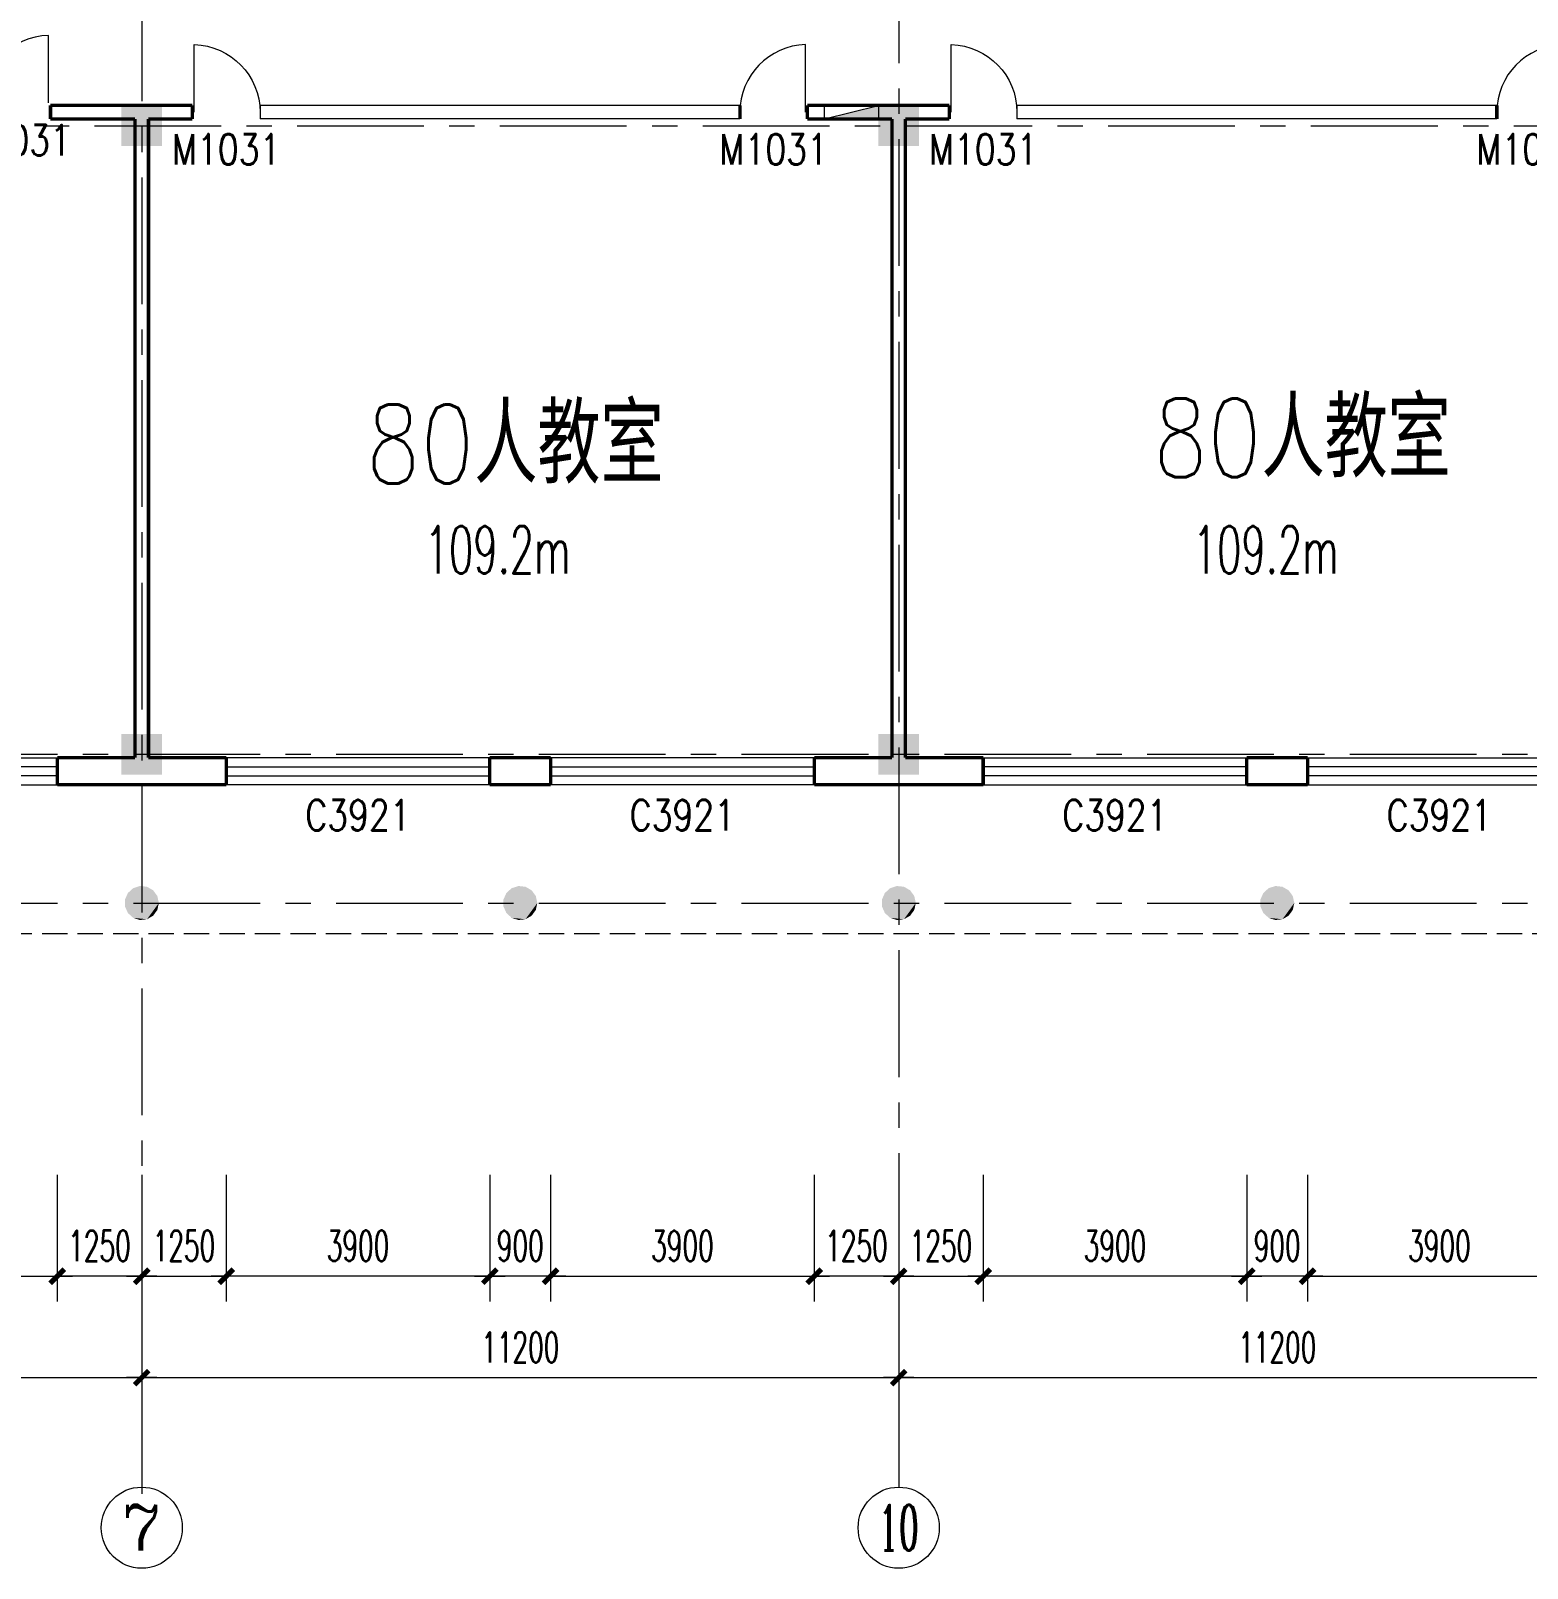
# Model space of a CAD drawing. Extents: x 1575758 to 1999219, y -897052 to -636879.
# Drawn here: x 1929906 to 1952048, y -720350 to -697603 of the extents above; entities that cross this region are included whole.
import ezdxf
from ezdxf.enums import TextEntityAlignment as Align

# ---------------------------------------------------------------- set-up
doc = ezdxf.new("R2010")
doc.units = 0
doc.header["$LTSCALE"] = 1500
doc.header["$MEASUREMENT"] = 0
doc.linetypes.add('CENTER', pattern=[2, 1.25, -0.25, 0.25, -0.25])
doc.linetypes.add('DASH', pattern=[0.35, 0.25, -0.1])
doc.layers.get('0').update_dxf_attribs({"linetype": 'CONTINUOUS', "lineweight": 5})
doc.layers.get('DEFPOINTS').update_dxf_attribs({"linetype": 'CONTINUOUS', "lineweight": 5})
for name, color, linetype, lineweight in [('AXIS', 7, 'CONTINUOUS', 5), ('AXIS_TEXT', 7, 'CONTINUOUS', 5), ('COLUMN', 7, 'CONTINUOUS', 5), ('DOTE', 7, 'CENTER', 5), ('PUB_DIM', 7, 'CONTINUOUS', 5), ('U型玻璃', 7, 'CONTINUOUS', 5), ('WALL', 7, 'CONTINUOUS', 5), ('WINDOW', 7, 'CONTINUOUS', 0), ('WINDOW_TEXT', 7, 'CONTINUOUS', 5), ('我的', 7, 'CONTINUOUS', 5), ('消火栓', 7, 'CONTINUOUS', 5), ('虚线', 7, 'DASH', 5)]:
    doc.layers.add(name, color=color, linetype=linetype, lineweight=lineweight)
doc.styles.add('_SIMPLEX', font='SIMPLEX.shx', dxfattribs={"width": 0.6})
doc.styles.add('COMPLEX', font='COMPLEX')
doc.styles.add('DIM_FONT', font='romans.shx', dxfattribs={"width": 0.6})
doc.styles.add('H1', font='romans.shx', dxfattribs={"width": 1.2, "bigfont": 'hztxt.shx'})
doc.styles.add('SIMPLEX', font='SIMPLEX.SHX', dxfattribs={"width": 0.6})
doc.dimstyles.new('NORMAL', dxfattribs={"dimscale": 1.5, "dimtxt": 300, "dimasz": 1, "dimexe": 250, "dimexo": 300, "dimgap": 150, "dimtad": 1, "dimdec": 0, "dimdsep": 46, "dimtxsty": 'DIM_FONT', "dimblk1": '_DIMX', "dimblk2": '_DIMX', "dimsah": 1, "dimcen": 2.5, "dimdle": 0.3, "dimclrd": 256, "dimclre": 256, "dimclrt": 256, "dimadec": 0, "dimazin": 0, "dimtfac": 1, "dimtdec": 0, "dimtix": 1, "dimtmove": 2, "dimatfit": 3, "dimldrblk": '_DIMX', "dimfxl": 1, "dimtvp": 1, "dimtolj": 1, "dimtzin": 0, "dimlwd": -1, "dimlwe": -1, "dimarcsym": 0})

# ---------------------------------------------------------------- blocks, each defined once
blk = doc.blocks.new('_FZH')
blk.add_solid([(0.5, -0.5), (-0.5, -0.5), (0.5, 0.5), (-0.5, 0.5)])
blk = doc.blocks.new('M_A2ZXL')
blk.add_line((-0.472, 0), (-0.472, -1))
blk.add_arc((-0.5, 0), 1, 271.6231, 0)
blk = doc.blocks.new('M_S2RKC')
for points in [[(-0.053, 0.503), (0.156, -0.481), (-0.253, 0.438), (-0.409, 0.297)], [(0.338, 0.376), (0.156, -0.481), (0.156, 0.481), (-0.053, 0.503)], [(-0.409, 0.297), (0.156, -0.481), (-0.495, 0.105), (-0.495, -0.105)], [(0.506, 0), (0.156, -0.481), (0.462, 0.206), (0.338, 0.376)], [(0.462, -0.206), (0.338, -0.376), (0.506, 0), (0.156, -0.481)], [(-0.495, -0.105), (0.156, -0.481), (-0.409, -0.297), (-0.253, -0.438)], [(-0.253, -0.438), (0.156, -0.481), (-0.053, -0.503)]]:
    blk.add_solid(points)
blk = doc.blocks.new('_WBLK')
for p, q in [((-0.5, 0.5), (0.5, 0.5)), ((0.5, 0.1667), (-0.5, 0.1667)), ((0.5, -0.1667), (-0.5, -0.1667)), ((-0.5, -0.5), (0.5, -0.5))]:
    blk.add_line(p, q)
at = {"layer": 'WINDOW_TEXT', "style": 'SIMPLEX', "flags": 9}
blk.add_attdef('A', text='', height=1, dxfattribs=at).set_placement((0, 1.5), align=Align.MIDDLE)
blk = doc.blocks.new('A$C68C06AB7')
at = {"layer": '消火栓'}
blk.add_hatch(color=256, dxfattribs=at).paths.add_polyline_path([(800, 200), (0, 200), (800, 0)])
blk.add_line((0, 200), (800, 0), dxfattribs=at)
blk.add_lwpolyline([(0, 200), (0, 0), (800, 0), (800, 200)], close=True, dxfattribs=at)
blk = doc.blocks.new('_DIMX')
blk.add_line((-150, 0), (150, 0))
at = {"const_width": 50}
blk.add_lwpolyline([(-70, -70), (70, 70)], dxfattribs=at)
blk = doc.blocks.new('*D1275')
at = {"layer": 'AXIS'}
for p, q in [((1920348, -714530), (1920348, -717905)), ((1931548, -714530), (1931548, -717905)), ((1920349, -717530), (1931546, -717530))]:
    blk.add_line(p, q, dxfattribs=at)
at = {"layer": 'DEFPOINTS', "color": 0, "lineweight": 5}
for p in [(1920348, -714080), (1931548, -714080), (1931548, -717530)]:
    blk.add_point(p, dxfattribs=at)
at = {"layer": 'AXIS', "xscale": 1.5, "yscale": 1.5, "zscale": 1.5, "rotation": 180}
blk.add_blockref('_DIMX', (1920348, -717530), dxfattribs=at)
at = {"layer": 'AXIS', "xscale": 1.5, "yscale": 1.5, "zscale": 1.5}
blk.add_blockref('_DIMX', (1931548, -717530), dxfattribs=at)
at = {"layer": 'AXIS', "insert": (1925948, -717080), "char_height": 450, "attachment_point": 5, "style": 'DIM_FONT'}
blk.add_mtext('\\A1;11200', dxfattribs=at)
blk = doc.blocks.new('*D1276')
at = {"layer": 'AXIS'}
for p, q in [((1931548, -714530), (1931548, -717905)), ((1942748, -714530), (1942748, -717905)), ((1931549, -717530), (1942746, -717530))]:
    blk.add_line(p, q, dxfattribs=at)
at = {"layer": 'DEFPOINTS', "color": 0, "lineweight": 5}
for p in [(1931548, -714080), (1942748, -714080), (1942748, -717530)]:
    blk.add_point(p, dxfattribs=at)
at = {"layer": 'AXIS', "xscale": 1.5, "yscale": 1.5, "zscale": 1.5, "rotation": 180}
blk.add_blockref('_DIMX', (1931548, -717530), dxfattribs=at)
at = {"layer": 'AXIS', "xscale": 1.5, "yscale": 1.5, "zscale": 1.5}
blk.add_blockref('_DIMX', (1942748, -717530), dxfattribs=at)
at = {"layer": 'AXIS', "insert": (1937148, -717080), "char_height": 450, "attachment_point": 5, "style": 'DIM_FONT'}
blk.add_mtext('\\A1;11200', dxfattribs=at)
blk = doc.blocks.new('*D1277')
at = {"layer": 'AXIS'}
for p, q in [((1942748, -714530), (1942748, -717905)), ((1953948, -714530), (1953948, -717905)), ((1942749, -717530), (1953946, -717530))]:
    blk.add_line(p, q, dxfattribs=at)
at = {"layer": 'DEFPOINTS', "color": 0, "lineweight": 5}
for p in [(1942748, -714080), (1953948, -714080), (1953948, -717530)]:
    blk.add_point(p, dxfattribs=at)
at = {"layer": 'AXIS', "xscale": 1.5, "yscale": 1.5, "zscale": 1.5, "rotation": 180}
blk.add_blockref('_DIMX', (1942748, -717530), dxfattribs=at)
at = {"layer": 'AXIS', "xscale": 1.5, "yscale": 1.5, "zscale": 1.5}
blk.add_blockref('_DIMX', (1953948, -717530), dxfattribs=at)
at = {"layer": 'AXIS', "insert": (1948348, -717080), "char_height": 450, "attachment_point": 5, "style": 'DIM_FONT'}
blk.add_mtext('\\A1;11200', dxfattribs=at)
blk = doc.blocks.new('_AXISO')
blk.add_circle((0, 0), 0.5)
at = {"layer": 'AXIS_TEXT', "style": 'COMPLEX', "width": 1.041667}
blk.add_attdef('A', text='', height=0.56, dxfattribs=at).set_placement((-0.25, -0.28), (0.25, -0.28), align=Align.FIT)
blk = doc.blocks.new('*D1301')
at = {"layer": 'DEFPOINTS', "color": 0, "lineweight": 5}
for p in [(1926398, -714080), (1930298, -714080), (1930298, -716030)]:
    blk.add_point(p, dxfattribs=at)
at = {"layer": 'PUB_DIM'}
for p, q in [((1926398, -714530), (1926398, -716405)), ((1930298, -714530), (1930298, -716405)), ((1926399, -716030), (1930296, -716030))]:
    blk.add_line(p, q, dxfattribs=at)
at = {"layer": 'PUB_DIM', "xscale": 1.5, "yscale": 1.5, "zscale": 1.5, "rotation": 180}
blk.add_blockref('_DIMX', (1926398, -716030), dxfattribs=at)
at = {"layer": 'PUB_DIM', "xscale": 1.5, "yscale": 1.5, "zscale": 1.5}
blk.add_blockref('_DIMX', (1930298, -716030), dxfattribs=at)
at = {"layer": 'PUB_DIM', "insert": (1928348, -715580), "char_height": 450, "attachment_point": 5, "style": 'DIM_FONT'}
blk.add_mtext('\\A1;3900', dxfattribs=at)
blk = doc.blocks.new('*D1304')
at = {"layer": 'DEFPOINTS', "color": 0, "lineweight": 5}
for p in [(1937598, -714080), (1941498, -714080), (1941498, -716030)]:
    blk.add_point(p, dxfattribs=at)
at = {"layer": 'PUB_DIM'}
for p, q in [((1937598, -714530), (1937598, -716405)), ((1941498, -714530), (1941498, -716405)), ((1937599, -716030), (1941496, -716030))]:
    blk.add_line(p, q, dxfattribs=at)
at = {"layer": 'PUB_DIM', "xscale": 1.5, "yscale": 1.5, "zscale": 1.5, "rotation": 180}
blk.add_blockref('_DIMX', (1937598, -716030), dxfattribs=at)
at = {"layer": 'PUB_DIM', "xscale": 1.5, "yscale": 1.5, "zscale": 1.5}
blk.add_blockref('_DIMX', (1941498, -716030), dxfattribs=at)
at = {"layer": 'PUB_DIM', "insert": (1939548, -715580), "char_height": 450, "attachment_point": 5, "style": 'DIM_FONT'}
blk.add_mtext('\\A1;3900', dxfattribs=at)
blk = doc.blocks.new('*D1305')
at = {"layer": 'DEFPOINTS', "color": 0, "lineweight": 5}
for p in [(1936698, -714080), (1937598, -714080), (1936698, -716030)]:
    blk.add_point(p, dxfattribs=at)
at = {"layer": 'PUB_DIM'}
for p, q in [((1936698, -714530), (1936698, -716405)), ((1937598, -714530), (1937598, -716405)), ((1936696, -716030), (1936695, -716030)), ((1937598, -716030), (1936698, -716030)), ((1937599, -716030), (1937601, -716030))]:
    blk.add_line(p, q, dxfattribs=at)
at = {"layer": 'PUB_DIM', "xscale": 1.5, "yscale": 1.5, "zscale": 1.5}
for p, rotation in [((1936698, -716030), 359.9999999999852), ((1937598, -716030), 179.9999999999851)]:
    blk.add_blockref('_DIMX', p, dxfattribs=dict(at, rotation=rotation))
at = {"layer": 'PUB_DIM', "insert": (1937148, -715580), "char_height": 450, "attachment_point": 5, "style": 'DIM_FONT'}
blk.add_mtext('\\A1;900', dxfattribs=at)
blk = doc.blocks.new('*D1306')
at = {"layer": 'DEFPOINTS', "color": 0, "lineweight": 5}
for p in [(1932798, -714080), (1936698, -714080), (1932798, -716030)]:
    blk.add_point(p, dxfattribs=at)
at = {"layer": 'PUB_DIM'}
for p, q in [((1932798, -714530), (1932798, -716405)), ((1936698, -714530), (1936698, -716405)), ((1936696, -716030), (1932799, -716030))]:
    blk.add_line(p, q, dxfattribs=at)
at = {"layer": 'PUB_DIM', "xscale": 1.5, "yscale": 1.5, "zscale": 1.5}
for p, rotation in [((1932798, -716030), 179.9999999999966), ((1936698, -716030), 359.9999999999966)]:
    blk.add_blockref('_DIMX', p, dxfattribs=dict(at, rotation=rotation))
at = {"layer": 'PUB_DIM', "insert": (1934748, -715580), "char_height": 450, "attachment_point": 5, "style": 'DIM_FONT'}
blk.add_mtext('\\A1;3900', dxfattribs=at)
blk = doc.blocks.new('*D1307')
at = {"layer": 'DEFPOINTS', "color": 0, "lineweight": 5}
for p in [(1948798, -714080), (1952698, -714080), (1952698, -716030)]:
    blk.add_point(p, dxfattribs=at)
at = {"layer": 'PUB_DIM'}
for p, q in [((1948798, -714530), (1948798, -716405)), ((1952698, -714530), (1952698, -716405)), ((1948799, -716030), (1952696, -716030))]:
    blk.add_line(p, q, dxfattribs=at)
at = {"layer": 'PUB_DIM', "xscale": 1.5, "yscale": 1.5, "zscale": 1.5, "rotation": 180}
blk.add_blockref('_DIMX', (1948798, -716030), dxfattribs=at)
at = {"layer": 'PUB_DIM', "xscale": 1.5, "yscale": 1.5, "zscale": 1.5}
blk.add_blockref('_DIMX', (1952698, -716030), dxfattribs=at)
at = {"layer": 'PUB_DIM', "insert": (1950748, -715580), "char_height": 450, "attachment_point": 5, "style": 'DIM_FONT'}
blk.add_mtext('\\A1;3900', dxfattribs=at)
blk = doc.blocks.new('*D1308')
at = {"layer": 'DEFPOINTS', "color": 0, "lineweight": 5}
for p in [(1947898, -714080), (1948798, -714080), (1947898, -716030)]:
    blk.add_point(p, dxfattribs=at)
at = {"layer": 'PUB_DIM'}
for p, q in [((1947898, -714530), (1947898, -716405)), ((1948798, -714530), (1948798, -716405)), ((1947896, -716030), (1947895, -716030)), ((1948798, -716030), (1947898, -716030)), ((1948799, -716030), (1948801, -716030))]:
    blk.add_line(p, q, dxfattribs=at)
at = {"layer": 'PUB_DIM', "xscale": 1.5, "yscale": 1.5, "zscale": 1.5}
for p, rotation in [((1947898, -716030), 359.9999999999852), ((1948798, -716030), 179.9999999999851)]:
    blk.add_blockref('_DIMX', p, dxfattribs=dict(at, rotation=rotation))
at = {"layer": 'PUB_DIM', "insert": (1948348, -715580), "char_height": 450, "attachment_point": 5, "style": 'DIM_FONT'}
blk.add_mtext('\\A1;900', dxfattribs=at)
blk = doc.blocks.new('*D1309')
at = {"layer": 'DEFPOINTS', "color": 0, "lineweight": 5}
for p in [(1943998, -714080), (1947898, -714080), (1943998, -716030)]:
    blk.add_point(p, dxfattribs=at)
at = {"layer": 'PUB_DIM'}
for p, q in [((1943998, -714530), (1943998, -716405)), ((1947898, -714530), (1947898, -716405)), ((1947896, -716030), (1943999, -716030))]:
    blk.add_line(p, q, dxfattribs=at)
at = {"layer": 'PUB_DIM', "xscale": 1.5, "yscale": 1.5, "zscale": 1.5}
for p, rotation in [((1943998, -716030), 179.9999999999966), ((1947898, -716030), 359.9999999999966)]:
    blk.add_blockref('_DIMX', p, dxfattribs=dict(at, rotation=rotation))
at = {"layer": 'PUB_DIM', "insert": (1945948, -715580), "char_height": 450, "attachment_point": 5, "style": 'DIM_FONT'}
blk.add_mtext('\\A1;3900', dxfattribs=at)
blk = doc.blocks.new('*D1321')
at = {"layer": 'DEFPOINTS', "color": 0, "lineweight": 5}
for p in [(1930298, -714080), (1931548, -714080), (1930298, -716030)]:
    blk.add_point(p, dxfattribs=at)
at = {"layer": 'PUB_DIM'}
for p, q in [((1930298, -714530), (1930298, -716405)), ((1931548, -714530), (1931548, -716405)), ((1930296, -716030), (1930295, -716030)), ((1931548, -716030), (1930298, -716030)), ((1931549, -716030), (1931551, -716030))]:
    blk.add_line(p, q, dxfattribs=at)
at = {"layer": 'PUB_DIM', "xscale": 1.5, "yscale": 1.5, "zscale": 1.5}
for p, rotation in [((1930298, -716030), 359.9999999999893), ((1931548, -716030), 179.9999999999893)]:
    blk.add_blockref('_DIMX', p, dxfattribs=dict(at, rotation=rotation))
at = {"layer": 'PUB_DIM', "insert": (1930923, -715580), "char_height": 450, "attachment_point": 5, "style": 'DIM_FONT'}
blk.add_mtext('\\A1;1250', dxfattribs=at)
blk = doc.blocks.new('*D1322')
at = {"layer": 'DEFPOINTS', "color": 0, "lineweight": 5}
for p in [(1931548, -714080), (1932798, -714080), (1932798, -716030)]:
    blk.add_point(p, dxfattribs=at)
at = {"layer": 'PUB_DIM'}
for p, q in [((1931548, -714530), (1931548, -716405)), ((1932798, -714530), (1932798, -716405)), ((1931546, -716030), (1931545, -716030)), ((1931548, -716030), (1932798, -716030)), ((1932799, -716030), (1932801, -716030))]:
    blk.add_line(p, q, dxfattribs=at)
at = {"layer": 'PUB_DIM', "xscale": 1.5, "yscale": 1.5, "zscale": 1.5}
blk.add_blockref('_DIMX', (1931548, -716030), dxfattribs=at)
at = {"layer": 'PUB_DIM', "xscale": 1.5, "yscale": 1.5, "zscale": 1.5, "rotation": 180}
blk.add_blockref('_DIMX', (1932798, -716030), dxfattribs=at)
at = {"layer": 'PUB_DIM', "insert": (1932173, -715580), "char_height": 450, "attachment_point": 5, "style": 'DIM_FONT'}
blk.add_mtext('\\A1;1250', dxfattribs=at)
blk = doc.blocks.new('*D1323')
at = {"layer": 'DEFPOINTS', "color": 0, "lineweight": 5}
for p in [(1941498, -714080), (1942748, -714080), (1941498, -716030)]:
    blk.add_point(p, dxfattribs=at)
at = {"layer": 'PUB_DIM'}
for p, q in [((1941498, -714530), (1941498, -716405)), ((1942748, -714530), (1942748, -716405)), ((1941496, -716030), (1941495, -716030)), ((1942748, -716030), (1941498, -716030)), ((1942749, -716030), (1942751, -716030))]:
    blk.add_line(p, q, dxfattribs=at)
at = {"layer": 'PUB_DIM', "xscale": 1.5, "yscale": 1.5, "zscale": 1.5}
for p, rotation in [((1941498, -716030), 359.9999999999893), ((1942748, -716030), 179.9999999999893)]:
    blk.add_blockref('_DIMX', p, dxfattribs=dict(at, rotation=rotation))
at = {"layer": 'PUB_DIM', "insert": (1942123, -715580), "char_height": 450, "attachment_point": 5, "style": 'DIM_FONT'}
blk.add_mtext('\\A1;1250', dxfattribs=at)
blk = doc.blocks.new('*D1324')
at = {"layer": 'DEFPOINTS', "color": 0, "lineweight": 5}
for p in [(1942748, -714080), (1943998, -714080), (1943998, -716030)]:
    blk.add_point(p, dxfattribs=at)
at = {"layer": 'PUB_DIM'}
for p, q in [((1942748, -714530), (1942748, -716405)), ((1943998, -714530), (1943998, -716405)), ((1942746, -716030), (1942745, -716030)), ((1942748, -716030), (1943998, -716030)), ((1943999, -716030), (1944001, -716030))]:
    blk.add_line(p, q, dxfattribs=at)
at = {"layer": 'PUB_DIM', "xscale": 1.5, "yscale": 1.5, "zscale": 1.5}
blk.add_blockref('_DIMX', (1942748, -716030), dxfattribs=at)
at = {"layer": 'PUB_DIM', "xscale": 1.5, "yscale": 1.5, "zscale": 1.5, "rotation": 180}
blk.add_blockref('_DIMX', (1943998, -716030), dxfattribs=at)
at = {"layer": 'PUB_DIM', "insert": (1943373, -715580), "char_height": 450, "attachment_point": 5, "style": 'DIM_FONT'}
blk.add_mtext('\\A1;1250', dxfattribs=at)

msp = doc.modelspace()

# ---------------------------------------------------------------- linework, layer by layer
at = {"layer": 'AXIS'}
for p, q in [((1931547.8, -717091.1), (1931547.8, -719150)), ((1942747.8, -717091.1), (1942747.8, -719150))]:
    msp.add_line(p, q, dxfattribs=at)
at = {"layer": 'DOTE'}
for p, q in [((1931547.8, -684772.3), (1931547.8, -719249.1)), ((1942747.8, -696207.9), (1942747.8, -719249.1)), ((1888847.8, -699008), (1973903.2, -699008)), ((1886424.4, -708308), (1973903.2, -708308)), ((1886424.4, -710508), (1973903.2, -710508))]:
    msp.add_line(p, q, dxfattribs=at)
at = {"layer": 'U型玻璃'}
for p, q in [((1933297.8, -698708), (1933297.8, -698908)), ((1940397.8, -698708), (1933297.8, -698708)), ((1944497.8, -698708), (1944497.8, -698908)), ((1951597.8, -698708), (1944497.8, -698708)), ((1940397.8, -698908), (1933297.8, -698908)), ((1951597.8, -698908), (1944497.8, -698908))]:
    msp.add_line(p, q, dxfattribs=at)
at = {"layer": 'U型玻璃', "const_width": 50}
for points in [[(1940397.8, -698708), (1940397.8, -698908)], [(1951597.8, -698708), (1951597.8, -698908)]]:
    msp.add_lwpolyline(points, dxfattribs=at)
at = {"layer": 'WALL', "const_width": 50}
for points in [[(1930197.8, -698708), (1930197.8, -698908)], [(1932297.8, -698708), (1930197.8, -698708)], [(1932297.8, -698708), (1932297.8, -698908)], [(1941397.8, -698708), (1941397.8, -698908)], [(1943497.8, -698708), (1941397.8, -698708)], [(1943497.8, -698708), (1943497.8, -698908)], [(1931447.8, -698908), (1930197.8, -698908)], [(1931447.8, -708358), (1931447.8, -698908)], [(1932297.8, -698908), (1931647.8, -698908)], [(1931647.8, -708358), (1931647.8, -698908)], [(1942647.8, -698908), (1941397.8, -698908)], [(1942647.8, -708358), (1942647.8, -698908)], [(1943497.8, -698908), (1942847.8, -698908)], [(1942847.8, -708358), (1942847.8, -698908)], [(1930297.8, -708758), (1930297.8, -708358)], [(1931447.8, -708358), (1930297.8, -708358)], [(1932797.8, -708358), (1931647.8, -708358)], [(1932797.8, -708758), (1932797.8, -708358)], [(1937597.8, -708358), (1936697.8, -708358)], [(1936697.8, -708758), (1936697.8, -708358)], [(1937597.8, -708758), (1937597.8, -708358)], [(1941497.8, -708758), (1941497.8, -708358)], [(1942647.8, -708358), (1941497.8, -708358)], [(1943997.8, -708358), (1942847.8, -708358)], [(1943997.8, -708758), (1943997.8, -708358)], [(1947897.8, -708758), (1947897.8, -708358)], [(1948797.8, -708358), (1947897.8, -708358)], [(1948797.8, -708758), (1948797.8, -708358)], [(1932797.8, -708758), (1930297.8, -708758)], [(1937597.8, -708758), (1936697.8, -708758)], [(1943997.8, -708758), (1941497.8, -708758)], [(1948797.8, -708758), (1947897.8, -708758)]]:
    msp.add_lwpolyline(points, dxfattribs=at)
at = {"layer": '虚线'}
msp.add_line((1909597.8, -710958), (1969547.8, -710958), dxfattribs=at)

# ---------------------------------------------------------------- block references
at = {"layer": 'AXIS'}
ref = msp.add_blockref('_AXISO', (1931547.8, -719750), dxfattribs=dict(at, xscale=1200, yscale=1200, zscale=1200))
ref.add_attrib('A', '7', dxfattribs={"layer": 'AXIS_TEXT', "height": 672, "style": 'COMPLEX', "width": 1.339286}).set_placement((1931247.8, -720086), (1931847.8, -720086), align=Align.FIT)
ref = msp.add_blockref('_AXISO', (1942747.8, -719750), dxfattribs=dict(at, xscale=1200, yscale=1200, zscale=1200))
ref.add_attrib('A', '10', dxfattribs={"layer": 'AXIS_TEXT', "height": 672, "style": 'COMPLEX', "width": 0.646552}).set_placement((1942447.8, -720086), (1943047.8, -720086), align=Align.FIT)
at = {"layer": 'COLUMN'}
for name, p, xscale, yscale, zscale in [('_FZH', (1931547.8, -699008), 600, 600, 600), ('_FZH', (1942747.8, -699008), 600, 600, 600), ('_FZH', (1931547.8, -708308), 600, 600, 600), ('_FZH', (1942747.8, -708308), 600, 600, 600), ('M_S2RKC', (1931547.8, -710508), 500, 500, 500), ('M_S2RKC', (1937147.8, -710508), 500, 500, 500), ('M_S2RKC', (1942747.8, -710508), 500, 500, 500), ('M_S2RKC', (1948347.8, -710508), 500, 500, 500)]:
    msp.add_blockref(name, p, dxfattribs=dict(at, xscale=xscale, yscale=yscale, zscale=zscale))
at = {"layer": 'WINDOW'}
ref = msp.add_blockref('M_A2ZXL', (1929697.8, -698671.5), dxfattribs=dict(at, xscale=1000, yscale=1000, zscale=1000, rotation=180))
ref.add_attrib('A', 'M1031', dxfattribs={"layer": 'WINDOW_TEXT', "height": 450, "style": '_SIMPLEX', "width": 0.8, "flags": 8}).set_placement((1929697.8, -699221.5, -300246.1), align=Align.MIDDLE)
ref = msp.add_blockref('M_A2ZXL', (1932797.8, -698808), dxfattribs=dict(at, xscale=-1000, yscale=1000, zscale=1000, rotation=180))
ref.add_attrib('A', 'M1031', dxfattribs={"layer": 'WINDOW_TEXT', "height": 450, "style": '_SIMPLEX', "width": 0.8, "flags": 8}).set_placement((1932797.8, -699358, -300246.1), align=Align.MIDDLE)
ref = msp.add_blockref('M_A2ZXL', (1940897.8, -698808), dxfattribs=dict(at, xscale=1000, yscale=1000, zscale=1000, rotation=180))
ref.add_attrib('A', 'M1031', dxfattribs={"layer": 'WINDOW_TEXT', "height": 450, "style": '_SIMPLEX', "width": 0.8, "flags": 8}).set_placement((1940897.8, -699358, -300246.1), align=Align.MIDDLE)
ref = msp.add_blockref('M_A2ZXL', (1943997.8, -698808), dxfattribs=dict(at, xscale=-1000, yscale=1000, zscale=1000, rotation=180))
ref.add_attrib('A', 'M1031', dxfattribs={"layer": 'WINDOW_TEXT', "height": 450, "style": '_SIMPLEX', "width": 0.8, "flags": 8}).set_placement((1943997.8, -699358, -300246.1), align=Align.MIDDLE)
ref = msp.add_blockref('M_A2ZXL', (1952097.8, -698808), dxfattribs=dict(at, xscale=1000, yscale=1000, zscale=1000, rotation=180))
ref.add_attrib('A', 'M1031', dxfattribs={"layer": 'WINDOW_TEXT', "height": 450, "style": '_SIMPLEX', "width": 0.8, "flags": 8}).set_placement((1952097.8, -699358, -300246.1), align=Align.MIDDLE)
ref = msp.add_blockref('_WBLK', (1928347.8, -708558), dxfattribs=dict(at, xscale=-3900, yscale=400.0000000572763, zscale=3900, rotation=180))
ref.add_attrib('A', 'C3921', dxfattribs={"layer": 'WINDOW_TEXT', "height": 450, "style": '_SIMPLEX', "width": 0.8, "flags": 8}).set_placement((1928347.8, -709208), align=Align.MIDDLE)
ref = msp.add_blockref('_WBLK', (1934747.8, -708558), dxfattribs=dict(at, xscale=3900, yscale=400.0000000572763, zscale=3900, rotation=180))
ref.add_attrib('A', 'C3921', dxfattribs={"layer": 'WINDOW_TEXT', "height": 450, "style": '_SIMPLEX', "width": 0.8, "flags": 8}).set_placement((1934747.8, -709208), align=Align.MIDDLE)
ref = msp.add_blockref('_WBLK', (1939547.8, -708558), dxfattribs=dict(at, xscale=3900, yscale=400.0000000569271, zscale=3900, rotation=180))
ref.add_attrib('A', 'C3921', dxfattribs={"layer": 'WINDOW_TEXT', "height": 450, "style": '_SIMPLEX', "width": 0.8, "flags": 8}).set_placement((1939547.8, -709208), align=Align.MIDDLE)
ref = msp.add_blockref('_WBLK', (1945947.8, -708558), dxfattribs=dict(at, xscale=-3900, yscale=400.0000000569271, zscale=3900, rotation=180))
ref.add_attrib('A', 'C3921', dxfattribs={"layer": 'WINDOW_TEXT', "height": 450, "style": '_SIMPLEX', "width": 0.8, "flags": 8}).set_placement((1945947.8, -709208), align=Align.MIDDLE)
ref = msp.add_blockref('_WBLK', (1950747.8, -708558), dxfattribs=dict(at, xscale=-3900, yscale=400.0000000572763, zscale=3900, rotation=180))
ref.add_attrib('A', 'C3921', dxfattribs={"layer": 'WINDOW_TEXT', "height": 450, "style": '_SIMPLEX', "width": 0.8, "flags": 8}).set_placement((1950747.8, -709208), align=Align.MIDDLE)
at = {"layer": '消火栓', "xscale": -1, "rotation": 180}
msp.add_blockref('A$C68C06AB7', (1941647.8, -698708), dxfattribs=at)

# ---------------------------------------------------------------- texts
at = {"layer": '我的', "lineweight": 0, "style": 'H1', "width": 0.8}
for p in [(1934869.2, -704299.5), (1946517.3, -704209.4)]:
    msp.add_text('80人教室', height=1166.4, dxfattribs=at).set_placement(p)
at = {"layer": '我的', "color": 0, "lineweight": 5, "char_height": 700, "width": 3680, "attachment_point": 1, "style": 'DIM_FONT'}
for insert in [(1935733.6, -704932.3), (1947098.2, -704932.3)]:
    msp.add_mtext('{\\C3;109.2m}', dxfattribs=dict(at, insert=insert))

# ---------------------------------------------------------------- dimensions: what is measured, and where the dimension line sits
at = {"layer": 'AXIS'}
for base, p1, p2, picture, middle in [((1931547.8, -717530.1), (1920347.8, -714080.1), (1931547.8, -714080.1), '*D1275', (1925947.8, -717080.1)), ((1942747.8, -717530.1), (1931547.8, -714080.1), (1942747.8, -714080.1), '*D1276', (1937147.8, -717080.1)), ((1953947.8, -717530.1), (1942747.8, -714080.1), (1953947.8, -714080.1), '*D1277', (1948347.8, -717080.1))]:
    dim = msp.add_linear_dim(base=base, p1=p1, p2=p2, dimstyle='NORMAL', dxfattribs=at)
    dim.commit()
    dim.dimension.update_dxf_attribs({"geometry": picture, "text_midpoint": middle})
at = {"layer": 'PUB_DIM'}
for p1, p2, distance, picture, middle in [((1926397.8, -714080.1), (1930297.8, -714080.1), -1950, '*D1301', (1928347.8, -715580.1)), ((1931547.8, -714080.1), (1930297.8, -714080.1), 1950, '*D1321', (1930922.8, -715580.1)), ((1931547.8, -714080.1), (1932797.8, -714080.1), -1950, '*D1322', (1932172.8, -715580.1)), ((1936697.8, -714080.1), (1932797.8, -714080.1), 1950, '*D1306', (1934747.8, -715580.1)), ((1937597.8, -714080.1), (1936697.8, -714080.1), 1950, '*D1305', (1937147.8, -715580.1)), ((1937597.8, -714080.1), (1941497.8, -714080.1), -1950, '*D1304', (1939547.8, -715580.1)), ((1942747.8, -714080.1), (1941497.8, -714080.1), 1950, '*D1323', (1942122.8, -715580.1)), ((1942747.8, -714080.1), (1943997.8, -714080.1), -1950, '*D1324', (1943372.8, -715580.1)), ((1947897.8, -714080.1), (1943997.8, -714080.1), 1950, '*D1309', (1945947.8, -715580.1)), ((1948797.8, -714080.1), (1947897.8, -714080.1), 1950, '*D1308', (1948347.8, -715580.1)), ((1948797.8, -714080.1), (1952697.8, -714080.1), -1950, '*D1307', (1950747.8, -715580.1))]:
    dim = msp.add_aligned_dim(p1=p1, p2=p2, distance=distance, dimstyle='NORMAL', dxfattribs=at)
    dim.commit()
    dim.dimension.update_dxf_attribs({"geometry": picture, "text_midpoint": middle})

doc.saveas('drawing.dxf')
